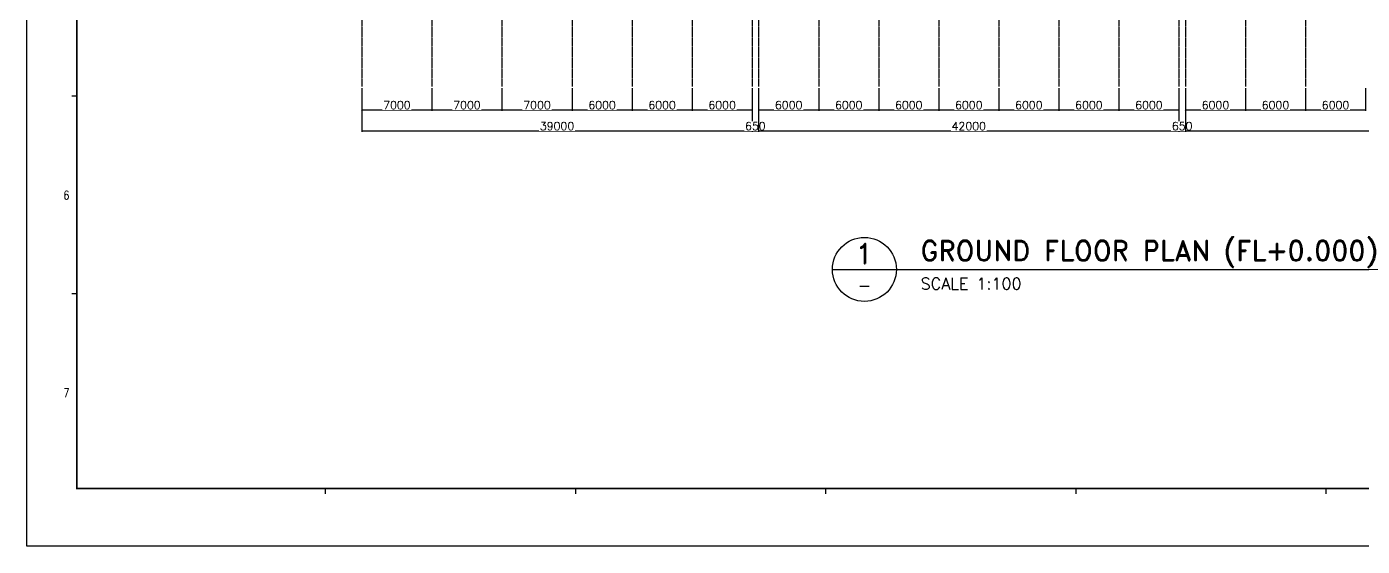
# Model space of a CAD drawing. Header units: millimetres. Extents: x -232466 to 860779, y -177975 to 311634.
# Drawn here: x 632621 to 766094, y 148145 to 200097 of the extents above; entities that cross this region are included whole.
import ezdxf
from ezdxf.enums import TextEntityAlignment as Align

# ---------------------------------------------------------------- set-up
doc = ezdxf.new("R2010")
doc.units = ezdxf.units.MM
doc.linetypes.add('AXES', pattern=[50.8, 31.75, -6.35, 6.35, -6.35])
doc.linetypes.add('CENTER', pattern=[2, 1.25, -0.25, 0.25, -0.25])
for name, color, linetype in [('Center Line', 1, 'CENTER'), ('dim', 7, 'Continuous'), ('TEXT1', 7, 'Continuous'), ('TITLEBOX', 7, 'Continuous')]:
    doc.layers.add(name, color=color, linetype=linetype)
doc.styles.add('ROMAND', font='romand')
doc.styles.add('RomanS', font='romans.shx')
doc.styles.add('TBOX', font='romans.shx')
doc.dimstyles.new('HYUNDAI', dxfattribs={"dimscale": 120, "dimtxt": 3, "dimasz": 3, "dimexe": 1, "dimexo": 2, "dimgap": 1, "dimtad": 1, "dimdec": 0, "dimdsep": 46, "dimtxsty": 'RomanS', "dimcen": 0, "dimclrd": 256, "dimclre": 256, "dimclrt": 3, "dimadec": 0, "dimazin": 0, "dimtfac": 1, "dimtdec": 0, "dimtix": 1, "dimtmove": 2, "dimatfit": 3, "dimfxl": 1, "dimtvp": 1, "dimtolj": 1, "dimarcsym": 0})

# ---------------------------------------------------------------- blocks, each defined once
blk = doc.blocks.new('_ArchTick')
at = {"color": 0, "linetype": 'ByBlock', "const_width": 0.15}
blk.add_lwpolyline([(-0.5, -0.5), (0.5, 0.5)], dxfattribs=at)
blk = doc.blocks.new('*D346')
at = {"layer": 'Defpoints', "color": 0}
for p in [(748419, 194124), (754419, 194124), (754419, 191775)]:
    blk.add_point(p, dxfattribs=at)
at = {"layer": 'dim', "lineweight": -2}
for p, q in [((748419, 193964), (748419, 191695)), ((754419, 193964), (754419, 191695)), ((748419, 191775), (754419, 191775))]:
    blk.add_line(p, q, dxfattribs=at)
at = {"layer": 'dim', "lineweight": -2, "xscale": 160, "yscale": 160, "zscale": 160, "rotation": 180}
blk.add_blockref('_ArchTick', (748419, 191775), dxfattribs=at)
at = {"layer": 'dim', "lineweight": -2, "xscale": 160, "yscale": 160, "zscale": 160}
blk.add_blockref('_ArchTick', (754419, 191775), dxfattribs=at)
at = {"layer": 'dim', "color": 0, "insert": (751419, 192255), "char_height": 800, "attachment_point": 5, "style": 'RomanS', "bg_fill": 3, "box_fill_scale": 1.1, "bg_fill_color": 257, "bg_fill_transparency": 0}
blk.add_mtext('\\A1;\\H0.025x;\\H40x;6000', dxfattribs=at)
blk = doc.blocks.new('*D347')
at = {"layer": 'Defpoints', "color": 0}
for p in [(666119, 194124), (673119, 194124), (673119, 191775)]:
    blk.add_point(p, dxfattribs=at)
at = {"layer": 'dim', "lineweight": -2}
for p, q in [((666119, 193964), (666119, 191695)), ((673119, 193964), (673119, 191695)), ((666119, 191775), (673119, 191775))]:
    blk.add_line(p, q, dxfattribs=at)
at = {"layer": 'dim', "lineweight": -2, "xscale": 160, "yscale": 160, "zscale": 160, "rotation": 180}
blk.add_blockref('_ArchTick', (666119, 191775), dxfattribs=at)
at = {"layer": 'dim', "lineweight": -2, "xscale": 160, "yscale": 160, "zscale": 160}
blk.add_blockref('_ArchTick', (673119, 191775), dxfattribs=at)
at = {"layer": 'dim', "color": 0, "insert": (669619, 192255), "char_height": 800, "attachment_point": 5, "style": 'RomanS', "bg_fill": 3, "box_fill_scale": 1.1, "bg_fill_color": 257, "bg_fill_transparency": 0}
blk.add_mtext('\\A1;\\H0.025x;\\H40x;7000', dxfattribs=at)
blk = doc.blocks.new('*D348')
at = {"layer": 'Defpoints', "color": 0}
for p in [(673119, 194124), (680119, 194124), (680119, 191775)]:
    blk.add_point(p, dxfattribs=at)
at = {"layer": 'dim', "lineweight": -2}
for p, q in [((673119, 193964), (673119, 191695)), ((680119, 193964), (680119, 191695)), ((673119, 191775), (680119, 191775))]:
    blk.add_line(p, q, dxfattribs=at)
at = {"layer": 'dim', "lineweight": -2, "xscale": 160, "yscale": 160, "zscale": 160, "rotation": 180}
blk.add_blockref('_ArchTick', (673119, 191775), dxfattribs=at)
at = {"layer": 'dim', "lineweight": -2, "xscale": 160, "yscale": 160, "zscale": 160}
blk.add_blockref('_ArchTick', (680119, 191775), dxfattribs=at)
at = {"layer": 'dim', "color": 0, "insert": (676619, 192255), "char_height": 800, "attachment_point": 5, "style": 'RomanS', "bg_fill": 3, "box_fill_scale": 1.1, "bg_fill_color": 257, "bg_fill_transparency": 0}
blk.add_mtext('\\A1;\\H0.025x;\\H40x;7000', dxfattribs=at)
blk = doc.blocks.new('*D349')
at = {"layer": 'Defpoints', "color": 0}
for p in [(680119, 194124), (687119, 194124), (687119, 191775)]:
    blk.add_point(p, dxfattribs=at)
at = {"layer": 'dim', "lineweight": -2}
for p, q in [((680119, 193964), (680119, 191695)), ((687119, 193964), (687119, 191695)), ((680119, 191775), (687119, 191775))]:
    blk.add_line(p, q, dxfattribs=at)
at = {"layer": 'dim', "lineweight": -2, "xscale": 160, "yscale": 160, "zscale": 160, "rotation": 180}
blk.add_blockref('_ArchTick', (680119, 191775), dxfattribs=at)
at = {"layer": 'dim', "lineweight": -2, "xscale": 160, "yscale": 160, "zscale": 160}
blk.add_blockref('_ArchTick', (687119, 191775), dxfattribs=at)
at = {"layer": 'dim', "color": 0, "insert": (683619, 192255), "char_height": 800, "attachment_point": 5, "style": 'RomanS', "bg_fill": 3, "box_fill_scale": 1.1, "bg_fill_color": 257, "bg_fill_transparency": 0}
blk.add_mtext('\\A1;\\H0.025x;\\H40x;7000', dxfattribs=at)
blk = doc.blocks.new('*D350')
at = {"layer": 'Defpoints', "color": 0}
for p in [(687119, 194124), (693119, 194124), (693119, 191775)]:
    blk.add_point(p, dxfattribs=at)
at = {"layer": 'dim', "lineweight": -2}
for p, q in [((687119, 193964), (687119, 191695)), ((693119, 193964), (693119, 191695)), ((687119, 191775), (693119, 191775))]:
    blk.add_line(p, q, dxfattribs=at)
at = {"layer": 'dim', "lineweight": -2, "xscale": 160, "yscale": 160, "zscale": 160, "rotation": 180}
blk.add_blockref('_ArchTick', (687119, 191775), dxfattribs=at)
at = {"layer": 'dim', "lineweight": -2, "xscale": 160, "yscale": 160, "zscale": 160}
blk.add_blockref('_ArchTick', (693119, 191775), dxfattribs=at)
at = {"layer": 'dim', "color": 0, "insert": (690119, 192255), "char_height": 800, "attachment_point": 5, "style": 'RomanS', "bg_fill": 3, "box_fill_scale": 1.1, "bg_fill_color": 257, "bg_fill_transparency": 0}
blk.add_mtext('\\A1;\\H0.025x;\\H40x;6000', dxfattribs=at)
blk = doc.blocks.new('*D351')
at = {"layer": 'Defpoints', "color": 0}
for p in [(693119, 194124), (699119, 194124), (699119, 191775)]:
    blk.add_point(p, dxfattribs=at)
at = {"layer": 'dim', "lineweight": -2}
for p, q in [((693119, 193964), (693119, 191695)), ((699119, 193964), (699119, 191695)), ((693119, 191775), (699119, 191775))]:
    blk.add_line(p, q, dxfattribs=at)
at = {"layer": 'dim', "lineweight": -2, "xscale": 160, "yscale": 160, "zscale": 160, "rotation": 180}
blk.add_blockref('_ArchTick', (693119, 191775), dxfattribs=at)
at = {"layer": 'dim', "lineweight": -2, "xscale": 160, "yscale": 160, "zscale": 160}
blk.add_blockref('_ArchTick', (699119, 191775), dxfattribs=at)
at = {"layer": 'dim', "color": 0, "insert": (696119, 192255), "char_height": 800, "attachment_point": 5, "style": 'RomanS', "bg_fill": 3, "box_fill_scale": 1.1, "bg_fill_color": 257, "bg_fill_transparency": 0}
blk.add_mtext('\\A1;\\H0.025x;\\H40x;6000', dxfattribs=at)
blk = doc.blocks.new('*D352')
at = {"layer": 'Defpoints', "color": 0}
for p in [(699119, 194124), (705119, 194124), (705119, 191775)]:
    blk.add_point(p, dxfattribs=at)
at = {"layer": 'dim', "lineweight": -2}
for p, q in [((699119, 193964), (699119, 191695)), ((705119, 193964), (705119, 191695)), ((699119, 191775), (705119, 191775))]:
    blk.add_line(p, q, dxfattribs=at)
at = {"layer": 'dim', "lineweight": -2, "xscale": 160, "yscale": 160, "zscale": 160, "rotation": 180}
blk.add_blockref('_ArchTick', (699119, 191775), dxfattribs=at)
at = {"layer": 'dim', "lineweight": -2, "xscale": 160, "yscale": 160, "zscale": 160}
blk.add_blockref('_ArchTick', (705119, 191775), dxfattribs=at)
at = {"layer": 'dim', "color": 0, "insert": (702119, 192255), "char_height": 800, "attachment_point": 5, "style": 'RomanS', "bg_fill": 3, "box_fill_scale": 1.1, "bg_fill_color": 257, "bg_fill_transparency": 0}
blk.add_mtext('\\A1;\\H0.025x;\\H40x;6000', dxfattribs=at)
blk = doc.blocks.new('*D353')
at = {"layer": 'Defpoints', "color": 0}
for p in [(705769, 194124), (711769, 194124), (711769, 191775)]:
    blk.add_point(p, dxfattribs=at)
at = {"layer": 'dim', "lineweight": -2}
for p, q in [((705769, 193964), (705769, 191695)), ((711769, 193964), (711769, 191695)), ((705769, 191775), (711769, 191775))]:
    blk.add_line(p, q, dxfattribs=at)
at = {"layer": 'dim', "lineweight": -2, "xscale": 160, "yscale": 160, "zscale": 160, "rotation": 180}
blk.add_blockref('_ArchTick', (705769, 191775), dxfattribs=at)
at = {"layer": 'dim', "lineweight": -2, "xscale": 160, "yscale": 160, "zscale": 160}
blk.add_blockref('_ArchTick', (711769, 191775), dxfattribs=at)
at = {"layer": 'dim', "color": 0, "insert": (708769, 192255), "char_height": 800, "attachment_point": 5, "style": 'RomanS', "bg_fill": 3, "box_fill_scale": 1.1, "bg_fill_color": 257, "bg_fill_transparency": 0}
blk.add_mtext('\\A1;\\H0.025x;\\H40x;6000', dxfattribs=at)
blk = doc.blocks.new('*D354')
at = {"layer": 'Defpoints', "color": 0}
for p in [(666119, 194124), (705119, 194124), (705119, 189675)]:
    blk.add_point(p, dxfattribs=at)
at = {"layer": 'dim', "lineweight": -2}
for p, q in [((666119, 193964), (666119, 189595)), ((705119, 193964), (705119, 189595)), ((666119, 189675), (705119, 189675))]:
    blk.add_line(p, q, dxfattribs=at)
at = {"layer": 'dim', "lineweight": -2, "xscale": 160, "yscale": 160, "zscale": 160, "rotation": 180}
blk.add_blockref('_ArchTick', (666119, 189675), dxfattribs=at)
at = {"layer": 'dim', "lineweight": -2, "xscale": 160, "yscale": 160, "zscale": 160}
blk.add_blockref('_ArchTick', (705119, 189675), dxfattribs=at)
at = {"layer": 'dim', "color": 0, "insert": (685619, 190155), "char_height": 800, "attachment_point": 5, "style": 'RomanS', "bg_fill": 3, "box_fill_scale": 1.1, "bg_fill_color": 257, "bg_fill_transparency": 0}
blk.add_mtext('\\A1;\\H0.025x;\\H40x;39000', dxfattribs=at)
blk = doc.blocks.new('*D355')
at = {"layer": 'Defpoints', "color": 0}
for p in [(705119, 194124), (705769, 194124)]:
    blk.add_point(p, dxfattribs=at)
at = {"layer": 'dim', "lineweight": -2}
for p, q in [((705119, 193964), (705119, 189595)), ((705769, 193964), (705769, 189595)), ((705119, 189675), (704959, 189675)), ((705119, 189675), (705769, 189675)), ((705769, 189675), (705929, 189675))]:
    blk.add_line(p, q, dxfattribs=at)
at = {"layer": 'dim', "lineweight": -2, "xscale": 160, "yscale": 160, "zscale": 160}
blk.add_blockref('_ArchTick', (705119, 189675), dxfattribs=at)
at = {"layer": 'dim', "lineweight": -2, "xscale": 160, "yscale": 160, "zscale": 160, "rotation": 180}
blk.add_blockref('_ArchTick', (705769, 189675), dxfattribs=at)
at = {"layer": 'dim', "color": 0, "insert": (705444, 190155), "char_height": 800, "attachment_point": 5, "style": 'RomanS', "bg_fill": 3, "box_fill_scale": 1.1, "bg_fill_color": 257, "bg_fill_transparency": 0}
blk.add_mtext('\\A1;\\H0.025x;\\H40x;650', dxfattribs=at)
at = {"layer": 'Defpoints', "color": 0}
blk.add_point((705769, 189675), dxfattribs=at)
blk = doc.blocks.new('*D356')
at = {"layer": 'Defpoints', "color": 0}
for p in [(711769, 194124), (717769, 194124), (717769, 191775)]:
    blk.add_point(p, dxfattribs=at)
at = {"layer": 'dim', "lineweight": -2}
for p, q in [((711769, 193964), (711769, 191695)), ((717769, 193964), (717769, 191695)), ((711769, 191775), (717769, 191775))]:
    blk.add_line(p, q, dxfattribs=at)
at = {"layer": 'dim', "lineweight": -2, "xscale": 160, "yscale": 160, "zscale": 160, "rotation": 180}
blk.add_blockref('_ArchTick', (711769, 191775), dxfattribs=at)
at = {"layer": 'dim', "lineweight": -2, "xscale": 160, "yscale": 160, "zscale": 160}
blk.add_blockref('_ArchTick', (717769, 191775), dxfattribs=at)
at = {"layer": 'dim', "color": 0, "insert": (714769, 192255), "char_height": 800, "attachment_point": 5, "style": 'RomanS', "bg_fill": 3, "box_fill_scale": 1.1, "bg_fill_color": 257, "bg_fill_transparency": 0}
blk.add_mtext('\\A1;\\H0.025x;\\H40x;6000', dxfattribs=at)
blk = doc.blocks.new('*D357')
at = {"layer": 'Defpoints', "color": 0}
for p in [(717769, 194124), (723769, 194124), (723769, 191775)]:
    blk.add_point(p, dxfattribs=at)
at = {"layer": 'dim', "lineweight": -2}
for p, q in [((717769, 193964), (717769, 191695)), ((723769, 193964), (723769, 191695)), ((717769, 191775), (723769, 191775))]:
    blk.add_line(p, q, dxfattribs=at)
at = {"layer": 'dim', "lineweight": -2, "xscale": 160, "yscale": 160, "zscale": 160, "rotation": 180}
blk.add_blockref('_ArchTick', (717769, 191775), dxfattribs=at)
at = {"layer": 'dim', "lineweight": -2, "xscale": 160, "yscale": 160, "zscale": 160}
blk.add_blockref('_ArchTick', (723769, 191775), dxfattribs=at)
at = {"layer": 'dim', "color": 0, "insert": (720769, 192255), "char_height": 800, "attachment_point": 5, "style": 'RomanS', "bg_fill": 3, "box_fill_scale": 1.1, "bg_fill_color": 257, "bg_fill_transparency": 0}
blk.add_mtext('\\A1;\\H0.025x;\\H40x;6000', dxfattribs=at)
blk = doc.blocks.new('*D358')
at = {"layer": 'Defpoints', "color": 0}
for p in [(723769, 194124), (729769, 194124), (729769, 191775)]:
    blk.add_point(p, dxfattribs=at)
at = {"layer": 'dim', "lineweight": -2}
for p, q in [((723769, 193964), (723769, 191695)), ((729769, 193964), (729769, 191695)), ((723769, 191775), (729769, 191775))]:
    blk.add_line(p, q, dxfattribs=at)
at = {"layer": 'dim', "lineweight": -2, "xscale": 160, "yscale": 160, "zscale": 160, "rotation": 180}
blk.add_blockref('_ArchTick', (723769, 191775), dxfattribs=at)
at = {"layer": 'dim', "lineweight": -2, "xscale": 160, "yscale": 160, "zscale": 160}
blk.add_blockref('_ArchTick', (729769, 191775), dxfattribs=at)
at = {"layer": 'dim', "color": 0, "insert": (726769, 192255), "char_height": 800, "attachment_point": 5, "style": 'RomanS', "bg_fill": 3, "box_fill_scale": 1.1, "bg_fill_color": 257, "bg_fill_transparency": 0}
blk.add_mtext('\\A1;\\H0.025x;\\H40x;6000', dxfattribs=at)
blk = doc.blocks.new('*D359')
at = {"layer": 'Defpoints', "color": 0}
for p in [(729769, 194124), (735769, 194124), (735769, 191775)]:
    blk.add_point(p, dxfattribs=at)
at = {"layer": 'dim', "lineweight": -2}
for p, q in [((729769, 193964), (729769, 191695)), ((735769, 193964), (735769, 191695)), ((729769, 191775), (735769, 191775))]:
    blk.add_line(p, q, dxfattribs=at)
at = {"layer": 'dim', "lineweight": -2, "xscale": 160, "yscale": 160, "zscale": 160, "rotation": 180}
blk.add_blockref('_ArchTick', (729769, 191775), dxfattribs=at)
at = {"layer": 'dim', "lineweight": -2, "xscale": 160, "yscale": 160, "zscale": 160}
blk.add_blockref('_ArchTick', (735769, 191775), dxfattribs=at)
at = {"layer": 'dim', "color": 0, "insert": (732769, 192255), "char_height": 800, "attachment_point": 5, "style": 'RomanS', "bg_fill": 3, "box_fill_scale": 1.1, "bg_fill_color": 257, "bg_fill_transparency": 0}
blk.add_mtext('\\A1;\\H0.025x;\\H40x;6000', dxfattribs=at)
blk = doc.blocks.new('*D360')
at = {"layer": 'Defpoints', "color": 0}
for p in [(735769, 194124), (741769, 194124), (741769, 191775)]:
    blk.add_point(p, dxfattribs=at)
at = {"layer": 'dim', "lineweight": -2}
for p, q in [((735769, 193964), (735769, 191695)), ((741769, 193964), (741769, 191695)), ((735769, 191775), (741769, 191775))]:
    blk.add_line(p, q, dxfattribs=at)
at = {"layer": 'dim', "lineweight": -2, "xscale": 160, "yscale": 160, "zscale": 160, "rotation": 180}
blk.add_blockref('_ArchTick', (735769, 191775), dxfattribs=at)
at = {"layer": 'dim', "lineweight": -2, "xscale": 160, "yscale": 160, "zscale": 160}
blk.add_blockref('_ArchTick', (741769, 191775), dxfattribs=at)
at = {"layer": 'dim', "color": 0, "insert": (738769, 192255), "char_height": 800, "attachment_point": 5, "style": 'RomanS', "bg_fill": 3, "box_fill_scale": 1.1, "bg_fill_color": 257, "bg_fill_transparency": 0}
blk.add_mtext('\\A1;\\H0.025x;\\H40x;6000', dxfattribs=at)
blk = doc.blocks.new('*D361')
at = {"layer": 'Defpoints', "color": 0}
for p in [(741769, 194124), (747769, 194124), (747769, 191775)]:
    blk.add_point(p, dxfattribs=at)
at = {"layer": 'dim', "lineweight": -2}
for p, q in [((741769, 193964), (741769, 191695)), ((747769, 193964), (747769, 191695)), ((741769, 191775), (747769, 191775))]:
    blk.add_line(p, q, dxfattribs=at)
at = {"layer": 'dim', "lineweight": -2, "xscale": 160, "yscale": 160, "zscale": 160, "rotation": 180}
blk.add_blockref('_ArchTick', (741769, 191775), dxfattribs=at)
at = {"layer": 'dim', "lineweight": -2, "xscale": 160, "yscale": 160, "zscale": 160}
blk.add_blockref('_ArchTick', (747769, 191775), dxfattribs=at)
at = {"layer": 'dim', "color": 0, "insert": (744769, 192255), "char_height": 800, "attachment_point": 5, "style": 'RomanS', "bg_fill": 3, "box_fill_scale": 1.1, "bg_fill_color": 257, "bg_fill_transparency": 0}
blk.add_mtext('\\A1;\\H0.025x;\\H40x;6000', dxfattribs=at)
blk = doc.blocks.new('*D362')
at = {"layer": 'Defpoints', "color": 0}
for p in [(705769, 194124), (747769, 194124), (747769, 189675)]:
    blk.add_point(p, dxfattribs=at)
at = {"layer": 'dim', "lineweight": -2}
for p, q in [((705769, 193964), (705769, 189595)), ((747769, 193964), (747769, 189595)), ((705769, 189675), (747769, 189675))]:
    blk.add_line(p, q, dxfattribs=at)
at = {"layer": 'dim', "lineweight": -2, "xscale": 160, "yscale": 160, "zscale": 160, "rotation": 180}
blk.add_blockref('_ArchTick', (705769, 189675), dxfattribs=at)
at = {"layer": 'dim', "lineweight": -2, "xscale": 160, "yscale": 160, "zscale": 160}
blk.add_blockref('_ArchTick', (747769, 189675), dxfattribs=at)
at = {"layer": 'dim', "color": 0, "insert": (726769, 190155), "char_height": 800, "attachment_point": 5, "style": 'RomanS', "bg_fill": 3, "box_fill_scale": 1.1, "bg_fill_color": 257, "bg_fill_transparency": 0}
blk.add_mtext('\\A1;\\H0.025x;\\H40x;42000', dxfattribs=at)
blk = doc.blocks.new('*D363')
at = {"layer": 'Defpoints', "color": 0}
for p in [(747769, 194124), (748419, 194124)]:
    blk.add_point(p, dxfattribs=at)
at = {"layer": 'dim', "lineweight": -2}
for p, q in [((747769, 193964), (747769, 189595)), ((748419, 193964), (748419, 189595)), ((747769, 189675), (747609, 189675)), ((747769, 189675), (748419, 189675)), ((748419, 189675), (748579, 189675))]:
    blk.add_line(p, q, dxfattribs=at)
at = {"layer": 'dim', "lineweight": -2, "xscale": 160, "yscale": 160, "zscale": 160}
blk.add_blockref('_ArchTick', (747769, 189675), dxfattribs=at)
at = {"layer": 'dim', "lineweight": -2, "xscale": 160, "yscale": 160, "zscale": 160, "rotation": 180}
blk.add_blockref('_ArchTick', (748419, 189675), dxfattribs=at)
at = {"layer": 'dim', "color": 0, "insert": (748094, 190155), "char_height": 800, "attachment_point": 5, "style": 'RomanS', "bg_fill": 3, "box_fill_scale": 1.1, "bg_fill_color": 257, "bg_fill_transparency": 0}
blk.add_mtext('\\A1;\\H0.025x;\\H40x;650', dxfattribs=at)
at = {"layer": 'Defpoints', "color": 0}
blk.add_point((748419, 189675), dxfattribs=at)
blk = doc.blocks.new('*D364')
at = {"layer": 'Defpoints', "color": 0}
for p in [(754419, 194124), (760419, 194124), (760419, 191775)]:
    blk.add_point(p, dxfattribs=at)
at = {"layer": 'dim', "lineweight": -2}
for p, q in [((754419, 193964), (754419, 191695)), ((760419, 193964), (760419, 191695)), ((754419, 191775), (760419, 191775))]:
    blk.add_line(p, q, dxfattribs=at)
at = {"layer": 'dim', "lineweight": -2, "xscale": 160, "yscale": 160, "zscale": 160, "rotation": 180}
blk.add_blockref('_ArchTick', (754419, 191775), dxfattribs=at)
at = {"layer": 'dim', "lineweight": -2, "xscale": 160, "yscale": 160, "zscale": 160}
blk.add_blockref('_ArchTick', (760419, 191775), dxfattribs=at)
at = {"layer": 'dim', "color": 0, "insert": (757419, 192255), "char_height": 800, "attachment_point": 5, "style": 'RomanS', "bg_fill": 3, "box_fill_scale": 1.1, "bg_fill_color": 257, "bg_fill_transparency": 0}
blk.add_mtext('\\A1;\\H0.025x;\\H40x;6000', dxfattribs=at)
blk = doc.blocks.new('*D365')
at = {"layer": 'Defpoints', "color": 0}
for p in [(760419, 194124), (766419, 194124), (766419, 191775)]:
    blk.add_point(p, dxfattribs=at)
at = {"layer": 'dim', "lineweight": -2}
for p, q in [((760419, 193964), (760419, 191695)), ((766419, 193964), (766419, 191695)), ((760419, 191775), (766419, 191775))]:
    blk.add_line(p, q, dxfattribs=at)
at = {"layer": 'dim', "lineweight": -2, "xscale": 160, "yscale": 160, "zscale": 160, "rotation": 180}
blk.add_blockref('_ArchTick', (760419, 191775), dxfattribs=at)
at = {"layer": 'dim', "lineweight": -2, "xscale": 160, "yscale": 160, "zscale": 160}
blk.add_blockref('_ArchTick', (766419, 191775), dxfattribs=at)
at = {"layer": 'dim', "color": 0, "insert": (763419, 192255), "char_height": 800, "attachment_point": 5, "style": 'RomanS', "bg_fill": 3, "box_fill_scale": 1.1, "bg_fill_color": 257, "bg_fill_transparency": 0}
blk.add_mtext('\\A1;\\H0.025x;\\H40x;6000', dxfattribs=at)
blk = doc.blocks.new('*D371')
at = {"layer": 'Defpoints', "color": 0}
for p in [(748419, 194124), (798419, 194124), (798419, 189675)]:
    blk.add_point(p, dxfattribs=at)
at = {"layer": 'dim', "lineweight": -2}
for p, q in [((748419, 193964), (748419, 189595)), ((798419, 193964), (798419, 189595)), ((748419, 189675), (798419, 189675))]:
    blk.add_line(p, q, dxfattribs=at)
at = {"layer": 'dim', "lineweight": -2, "xscale": 160, "yscale": 160, "zscale": 160, "rotation": 180}
blk.add_blockref('_ArchTick', (748419, 189675), dxfattribs=at)
at = {"layer": 'dim', "lineweight": -2, "xscale": 160, "yscale": 160, "zscale": 160}
blk.add_blockref('_ArchTick', (798419, 189675), dxfattribs=at)
at = {"layer": 'dim', "color": 0, "insert": (773419, 190155), "char_height": 800, "attachment_point": 5, "style": 'RomanS', "bg_fill": 3, "box_fill_scale": 1.1, "bg_fill_color": 257, "bg_fill_transparency": 0}
blk.add_mtext('\\A1;\\H0.025x;\\H40x;50000', dxfattribs=at)

msp = doc.modelspace()

# ---------------------------------------------------------------- linework, layer by layer
msp.add_lwpolyline([(713136.1, 175830.5), (774619.8, 175830.5)])
msp.add_circle((716336.1, 175830.5), 3200)
at = {"layer": 'Center Line', "linetype": 'AXES'}
for p, q in [((666119.4, 277297.7), (666119.4, 194123.5)), ((673119.4, 277297.7), (673119.4, 194123.5)), ((680119.4, 277297.7), (680119.4, 194123.5)), ((687119.4, 277297.7), (687119.4, 194123.5)), ((693119.4, 277297.7), (693119.4, 194123.5)), ((699119.4, 277297.7), (699119.4, 194123.5)), ((705119.4, 277297.7), (705119.4, 194123.5)), ((705769.4, 277297.7), (705769.4, 194123.5)), ((711769.4, 277297.7), (711769.4, 194123.5)), ((717769.4, 277297.7), (717769.4, 194123.5)), ((723769.4, 277297.7), (723769.4, 194123.5)), ((729769.4, 277297.7), (729769.4, 194123.5)), ((735769.4, 277297.7), (735769.4, 194123.5)), ((741769.4, 277297.7), (741769.4, 194123.5)), ((747769.4, 277297.7), (747769.4, 194123.5)), ((748419.4, 233712.1), (748419.4, 194123.5)), ((754419.4, 233712.1), (754419.4, 194123.5)), ((760419.4, 233712.1), (760419.4, 194123.5))]:
    msp.add_line(p, q, dxfattribs=at)
at = {"layer": 'TITLEBOX', "color": 4, "linetype": 'Continuous'}
for p, q in [((637621.3, 193145.3), (637121.3, 193145.3)), ((637621.3, 173395.3), (637121.3, 173395.3)), ((662496.3, 153395), (662496.3, 153895)), ((662496.3, 153395), (662496.3, 153895)), ((687496.3, 153395), (687496.3, 153895)), ((687496.3, 153395), (687496.3, 153895)), ((712496.3, 153395), (712496.3, 153895)), ((712496.3, 153395), (712496.3, 153895)), ((737496.3, 153395), (737496.3, 153895)), ((737496.3, 153395), (737496.3, 153895)), ((762496.3, 153395), (762496.3, 153895)), ((762496.3, 153395), (762496.3, 153895))]:
    msp.add_line(p, q, dxfattribs=at)
at = {"layer": 'TITLEBOX', "color": 7}
msp.add_lwpolyline([(632621.3, 296645.3), (842871.3, 296645.3), (842871.3, 148145.3), (632621.3, 148145.3)], close=True, dxfattribs=at)
at = {"layer": 'TITLEBOX', "color": 4, "const_width": 175}
msp.add_lwpolyline([(637621.3, 291645.3), (837686.3, 291645.3), (837686.3, 153916.7), (637621.3, 153916.7)], close=True, dxfattribs=at)

# ---------------------------------------------------------------- texts
at = {"layer": 'TEXT1', "color": 3, "style": 'ROMAND'}
for s, height, p in [('GROUND FLOOR PLAN (FL+0.000)', 2000, (721936.1, 176705.1)), ('SCALE 1:100', 1170, (721964.5, 173815.9))]:
    msp.add_text(s, height=height, dxfattribs=at).set_placement(p)
msp.add_text('1', height=2000, dxfattribs=at).set_placement((716336.1, 177430.5), align=Align.MIDDLE_CENTER)
at = {"layer": 'TEXT1', "style": 'RomanS'}
msp.add_text('-', height=1200, dxfattribs=at).set_placement((716336.1, 174230.5), align=Align.MIDDLE_CENTER)
at = {"layer": 'TITLEBOX', "color": 4, "linetype": 'Continuous', "style": 'TBOX', "width": 0.75}
for s, p in [('6', (636306.7, 182812.3)), ('7', (636306.7, 163062.3))]:
    msp.add_text(s, height=875, dxfattribs=at).set_placement(p)

# ---------------------------------------------------------------- next in the draw order: dimensions: what is measured, and where the dimension line sits
at = {"layer": 'dim'}
for base, p1, p2, picture, middle in [((673119.4, 191775), (666119.4, 194123.5), (673119.4, 194123.5), '*D347', (669619.4, 192255)), ((754419.4, 191775), (748419.4, 194123.5), (754419.4, 194123.5), '*D346', (751419.4, 192255))]:
    dim = msp.add_linear_dim(base=base, p1=p1, p2=p2, text='\\H0.025x;\\H40x;<>', dimstyle='HYUNDAI', override={"dimscale": 80, "dimtxt": 10, "dimasz": 2, "dimpost": '\\X', "dimtxsty": 'RomanS', "dimblk1": 'ArchTick', "dimblk2": 'ArchTick', "dimsah": 1, "dimclrt": 0, "dimtfill": 1}, dxfattribs=at)
    dim.commit()
    dim.dimension.update_dxf_attribs({"geometry": picture, "text_midpoint": middle})

# ---------------------------------------------------------------- next in the draw order: dimensions: what is measured, and where the dimension line sits
for base, p1, p2, picture, middle in [((680119.4, 191775), (673119.4, 194123.5), (680119.4, 194123.5), '*D348', (676619.4, 192255)), ((760419.4, 191775), (754419.4, 194123.5), (760419.4, 194123.5), '*D364', (757419.4, 192255))]:
    dim = msp.add_linear_dim(base=base, p1=p1, p2=p2, text='\\H0.025x;\\H40x;<>', dimstyle='HYUNDAI', override={"dimscale": 80, "dimtxt": 10, "dimasz": 2, "dimpost": '\\X', "dimtxsty": 'RomanS', "dimblk1": 'ArchTick', "dimblk2": 'ArchTick', "dimsah": 1, "dimclrt": 0, "dimtfill": 1}, dxfattribs=at)
    dim.commit()
    dim.dimension.update_dxf_attribs({"geometry": picture, "text_midpoint": middle})

# ---------------------------------------------------------------- next in the draw order: dimensions: what is measured, and where the dimension line sits
for base, p1, p2, picture, middle in [((687119.4, 191775), (680119.4, 194123.5), (687119.4, 194123.5), '*D349', (683619.4, 192255)), ((766419.4, 191775), (760419.4, 194123.5), (766419.4, 194123.5), '*D365', (763419.4, 192255))]:
    dim = msp.add_linear_dim(base=base, p1=p1, p2=p2, text='\\H0.025x;\\H40x;<>', dimstyle='HYUNDAI', override={"dimscale": 80, "dimtxt": 10, "dimasz": 2, "dimpost": '\\X', "dimtxsty": 'RomanS', "dimblk1": 'ArchTick', "dimblk2": 'ArchTick', "dimsah": 1, "dimclrt": 0, "dimtfill": 1}, dxfattribs=at)
    dim.commit()
    dim.dimension.update_dxf_attribs({"geometry": picture, "text_midpoint": middle})

# ---------------------------------------------------------------- next in the draw order: dimensions: what is measured, and where the dimension line sits
dim = msp.add_linear_dim(base=(693119.4, 191775), p1=(687119.4, 194123.5), p2=(693119.4, 194123.5), text='\\H0.025x;\\H40x;<>', dimstyle='HYUNDAI', override={"dimscale": 80, "dimtxt": 10, "dimasz": 2, "dimpost": '\\X', "dimtxsty": 'RomanS', "dimblk1": 'ArchTick', "dimblk2": 'ArchTick', "dimsah": 1, "dimclrt": 0, "dimtfill": 1}, dxfattribs=at)
dim.commit()
dim.dimension.update_dxf_attribs({"geometry": '*D350', "text_midpoint": (690119.4, 192255)})

# ---------------------------------------------------------------- next in the draw order: dimensions: what is measured, and where the dimension line sits
dim = msp.add_linear_dim(base=(699119.4, 191775), p1=(693119.4, 194123.5), p2=(699119.4, 194123.5), text='\\H0.025x;\\H40x;<>', dimstyle='HYUNDAI', override={"dimscale": 80, "dimtxt": 10, "dimasz": 2, "dimpost": '\\X', "dimtxsty": 'RomanS', "dimblk1": 'ArchTick', "dimblk2": 'ArchTick', "dimsah": 1, "dimclrt": 0, "dimtfill": 1}, dxfattribs=at)
dim.commit()
dim.dimension.update_dxf_attribs({"geometry": '*D351', "text_midpoint": (696119.4, 192255)})

# ---------------------------------------------------------------- next in the draw order: dimensions: what is measured, and where the dimension line sits
dim = msp.add_linear_dim(base=(705119.4, 191775), p1=(699119.4, 194123.5), p2=(705119.4, 194123.5), text='\\H0.025x;\\H40x;<>', dimstyle='HYUNDAI', override={"dimscale": 80, "dimtxt": 10, "dimasz": 2, "dimpost": '\\X', "dimtxsty": 'RomanS', "dimblk1": 'ArchTick', "dimblk2": 'ArchTick', "dimsah": 1, "dimclrt": 0, "dimtfill": 1}, dxfattribs=at)
dim.commit()
dim.dimension.update_dxf_attribs({"geometry": '*D352', "text_midpoint": (702119.4, 192255)})

# ---------------------------------------------------------------- next in the draw order: dimensions: what is measured, and where the dimension line sits
dim = msp.add_linear_dim(base=(711769.4, 191775), p1=(705769.4, 194123.5), p2=(711769.4, 194123.5), text='\\H0.025x;\\H40x;<>', dimstyle='HYUNDAI', override={"dimscale": 80, "dimtxt": 10, "dimasz": 2, "dimpost": '\\X', "dimtxsty": 'RomanS', "dimblk1": 'ArchTick', "dimblk2": 'ArchTick', "dimsah": 1, "dimclrt": 0, "dimtfill": 1}, dxfattribs=at)
dim.commit()
dim.dimension.update_dxf_attribs({"geometry": '*D353', "text_midpoint": (708769.4, 192255)})

# ---------------------------------------------------------------- next in the draw order: dimensions: what is measured, and where the dimension line sits
for base, p1, p2, picture, middle in [((705119.4, 189675.4), (666119.4, 194123.5), (705119.4, 194123.5), '*D354', (685619.4, 190155.4)), ((717769.4, 191775), (711769.4, 194123.5), (717769.4, 194123.5), '*D356', (714769.4, 192255))]:
    dim = msp.add_linear_dim(base=base, p1=p1, p2=p2, text='\\H0.025x;\\H40x;<>', dimstyle='HYUNDAI', override={"dimscale": 80, "dimtxt": 10, "dimasz": 2, "dimpost": '\\X', "dimtxsty": 'RomanS', "dimblk1": 'ArchTick', "dimblk2": 'ArchTick', "dimsah": 1, "dimclrt": 0, "dimtfill": 1}, dxfattribs=at)
    dim.commit()
    dim.dimension.update_dxf_attribs({"geometry": picture, "text_midpoint": middle})

# ---------------------------------------------------------------- next in the draw order: dimensions: what is measured, and where the dimension line sits
for base, p1, p2, picture, middle in [((705769.4, 189675.4), (705119.4, 194123.5), (705769.4, 194123.5), '*D355', (705444.4, 190155.4)), ((723769.4, 191775), (717769.4, 194123.5), (723769.4, 194123.5), '*D357', (720769.4, 192255))]:
    dim = msp.add_linear_dim(base=base, p1=p1, p2=p2, text='\\H0.025x;\\H40x;<>', dimstyle='HYUNDAI', override={"dimscale": 80, "dimtxt": 10, "dimasz": 2, "dimpost": '\\X', "dimtxsty": 'RomanS', "dimblk1": 'ArchTick', "dimblk2": 'ArchTick', "dimsah": 1, "dimclrt": 0, "dimtfill": 1}, dxfattribs=at)
    dim.commit()
    dim.dimension.update_dxf_attribs({"geometry": picture, "text_midpoint": middle})

# ---------------------------------------------------------------- next in the draw order: dimensions: what is measured, and where the dimension line sits
dim = msp.add_linear_dim(base=(729769.4, 191775), p1=(723769.4, 194123.5), p2=(729769.4, 194123.5), text='\\H0.025x;\\H40x;<>', dimstyle='HYUNDAI', override={"dimscale": 80, "dimtxt": 10, "dimasz": 2, "dimpost": '\\X', "dimtxsty": 'RomanS', "dimblk1": 'ArchTick', "dimblk2": 'ArchTick', "dimsah": 1, "dimclrt": 0, "dimtfill": 1}, dxfattribs=at)
dim.commit()
dim.dimension.update_dxf_attribs({"geometry": '*D358', "text_midpoint": (726769.4, 192255)})

# ---------------------------------------------------------------- next in the draw order: dimensions: what is measured, and where the dimension line sits
dim = msp.add_linear_dim(base=(735769.4, 191775), p1=(729769.4, 194123.5), p2=(735769.4, 194123.5), text='\\H0.025x;\\H40x;<>', dimstyle='HYUNDAI', override={"dimscale": 80, "dimtxt": 10, "dimasz": 2, "dimpost": '\\X', "dimtxsty": 'RomanS', "dimblk1": 'ArchTick', "dimblk2": 'ArchTick', "dimsah": 1, "dimclrt": 0, "dimtfill": 1}, dxfattribs=at)
dim.commit()
dim.dimension.update_dxf_attribs({"geometry": '*D359', "text_midpoint": (732769.4, 192255)})

# ---------------------------------------------------------------- next in the draw order: dimensions: what is measured, and where the dimension line sits
dim = msp.add_linear_dim(base=(741769.4, 191775), p1=(735769.4, 194123.5), p2=(741769.4, 194123.5), text='\\H0.025x;\\H40x;<>', dimstyle='HYUNDAI', override={"dimscale": 80, "dimtxt": 10, "dimasz": 2, "dimpost": '\\X', "dimtxsty": 'RomanS', "dimblk1": 'ArchTick', "dimblk2": 'ArchTick', "dimsah": 1, "dimclrt": 0, "dimtfill": 1}, dxfattribs=at)
dim.commit()
dim.dimension.update_dxf_attribs({"geometry": '*D360', "text_midpoint": (738769.4, 192255)})

# ---------------------------------------------------------------- next in the draw order: dimensions: what is measured, and where the dimension line sits
dim = msp.add_linear_dim(base=(747769.4, 191775), p1=(741769.4, 194123.5), p2=(747769.4, 194123.5), text='\\H0.025x;\\H40x;<>', dimstyle='HYUNDAI', override={"dimscale": 80, "dimtxt": 10, "dimasz": 2, "dimpost": '\\X', "dimtxsty": 'RomanS', "dimblk1": 'ArchTick', "dimblk2": 'ArchTick', "dimsah": 1, "dimclrt": 0, "dimtfill": 1}, dxfattribs=at)
dim.commit()
dim.dimension.update_dxf_attribs({"geometry": '*D361', "text_midpoint": (744769.4, 192255)})

# ---------------------------------------------------------------- next in the draw order: dimensions: what is measured, and where the dimension line sits
dim = msp.add_linear_dim(base=(747769.4, 189675.4), p1=(705769.4, 194123.5), p2=(747769.4, 194123.5), text='\\H0.025x;\\H40x;<>', dimstyle='HYUNDAI', override={"dimscale": 80, "dimtxt": 10, "dimasz": 2, "dimpost": '\\X', "dimtxsty": 'RomanS', "dimblk1": 'ArchTick', "dimblk2": 'ArchTick', "dimsah": 1, "dimclrt": 0, "dimtfill": 1}, dxfattribs=at)
dim.commit()
dim.dimension.update_dxf_attribs({"geometry": '*D362', "text_midpoint": (726769.4, 190155.4)})

# ---------------------------------------------------------------- next in the draw order: dimensions: what is measured, and where the dimension line sits
dim = msp.add_linear_dim(base=(748419.4, 189675.4), p1=(747769.4, 194123.5), p2=(748419.4, 194123.5), text='\\H0.025x;\\H40x;<>', dimstyle='HYUNDAI', override={"dimscale": 80, "dimtxt": 10, "dimasz": 2, "dimpost": '\\X', "dimtxsty": 'RomanS', "dimblk1": 'ArchTick', "dimblk2": 'ArchTick', "dimsah": 1, "dimclrt": 0, "dimtfill": 1}, dxfattribs=at)
dim.commit()
dim.dimension.update_dxf_attribs({"geometry": '*D363', "text_midpoint": (748094.4, 190155.4)})

# ---------------------------------------------------------------- next in the draw order: dimensions: what is measured, and where the dimension line sits
dim = msp.add_linear_dim(base=(798419.4, 189675.4), p1=(748419.4, 194123.5), p2=(798419.4, 194123.5), text='\\H0.025x;\\H40x;<>', dimstyle='HYUNDAI', override={"dimscale": 80, "dimtxt": 10, "dimasz": 2, "dimpost": '\\X', "dimtxsty": 'RomanS', "dimblk1": 'ArchTick', "dimblk2": 'ArchTick', "dimsah": 1, "dimclrt": 0, "dimtfill": 1}, dxfattribs=at)
dim.commit()
dim.dimension.update_dxf_attribs({"geometry": '*D371', "text_midpoint": (773419.4, 190155.4)})

doc.saveas('drawing.dxf')
